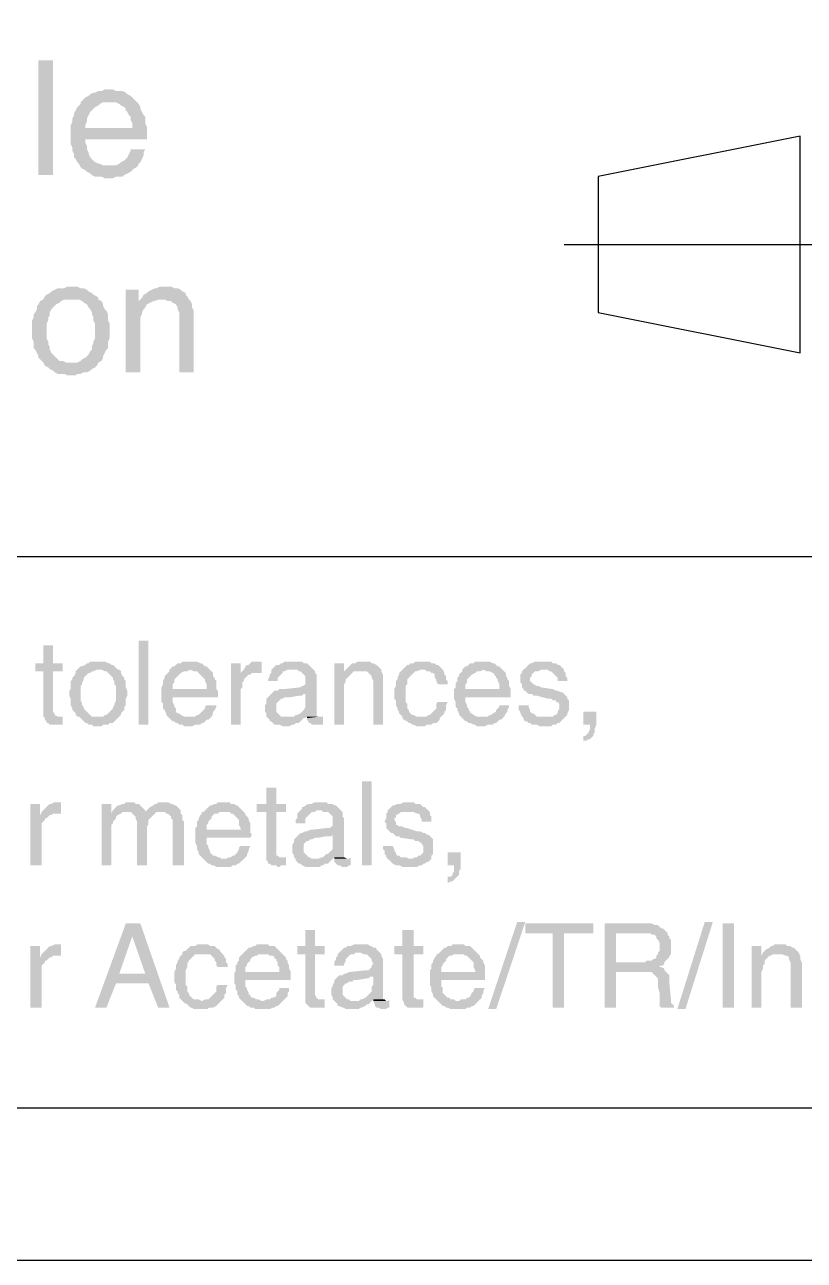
# Model space of a CAD drawing. Header units: millimetres. Extents: x 7018 to 13530, y 4187 to 5692.
# Drawn here: x 12033.83 to 12055.59, y 4951.87 to 4986.37 of the extents above; entities that cross this region are included whole.
import ezdxf

# ---------------------------------------------------------------- set-up
doc = ezdxf.new("R2010")
doc.units = ezdxf.units.MM

msp = doc.modelspace()

# ---------------------------------------------------------------- hatches: boundary and pattern name
at = {"transparency": 33554559}
for points in [[(12034.218, 4982.173), (12034.218, 4985.378), (12034.624, 4985.378), (12034.624, 4982.173)], [(12036.204, 4984.565), (12036.068, 4984.565), (12035.978, 4984.52), (12035.888, 4984.52), (12035.797, 4984.475), (12035.752, 4984.475), (12035.662, 4984.43), (12035.617, 4984.385), (12035.527, 4984.339), (12035.482, 4984.294), (12035.391, 4984.204), (12036.384, 4984.204), (12036.474, 4984.159), (12036.52, 4984.114), (12036.61, 4984.069), (12036.655, 4984.024), (12036.655, 4983.978), (12036.7, 4983.933), (12036.745, 4983.843), (12036.79, 4983.798), (12036.79, 4983.708), (12036.835, 4983.617), (12036.835, 4983.482), (12035.12, 4983.482), (12035.12, 4983.031), (12035.166, 4982.94), (12035.166, 4982.85), (12035.211, 4982.76), (12035.211, 4982.67), (12035.256, 4982.624), (12035.301, 4982.534), (12035.346, 4982.489), (12035.391, 4982.399), (12036.204, 4982.444), (12036.023, 4982.444), (12035.933, 4982.489), (12035.888, 4982.489), (12035.797, 4982.534), (12035.752, 4982.579), (12035.662, 4982.67), (12035.662, 4982.67), (12035.617, 4982.76), (12035.617, 4982.805), (12035.572, 4982.895), (12035.572, 4982.986), (12035.527, 4983.076), (12035.527, 4983.166), (12037.242, 4983.166), (12037.242, 4983.527), (12037.197, 4983.617), (12037.197, 4983.798), (12037.151, 4983.843), (12037.106, 4983.933), (12037.061, 4984.024), (12037.061, 4984.069), (12037.016, 4984.159), (12036.971, 4984.204), (12036.926, 4984.249), (12036.835, 4984.339), (12036.79, 4984.385), (12036.7, 4984.43), (12036.655, 4984.475), (12036.565, 4984.52), (12036.384, 4984.52), (12036.294, 4984.565)], [(12035.391, 4984.204), (12035.391, 4984.159), (12035.346, 4984.114), (12035.301, 4984.069), (12035.256, 4983.978), (12035.211, 4983.888), (12035.211, 4983.843), (12035.166, 4983.753), (12035.166, 4983.662), (12035.12, 4983.572), (12035.12, 4983.482), (12035.527, 4983.482), (12035.527, 4983.572), (12035.572, 4983.662), (12035.572, 4983.753), (12035.617, 4983.843), (12035.662, 4983.933), (12035.707, 4983.978), (12035.752, 4984.024), (12035.797, 4984.069), (12035.888, 4984.114), (12035.933, 4984.159), (12036.023, 4984.204), (12036.204, 4984.204)], [(12037.197, 4982.895), (12036.79, 4982.895), (12036.79, 4982.85), (12036.745, 4982.76), (12036.7, 4982.67), (12036.655, 4982.624), (12036.61, 4982.579), (12036.52, 4982.534), (12036.474, 4982.489), (12036.384, 4982.444), (12036.204, 4982.444), (12035.391, 4982.399), (12035.391, 4982.399), (12035.436, 4982.354), (12035.527, 4982.309), (12035.572, 4982.263), (12035.662, 4982.218), (12035.707, 4982.173), (12035.797, 4982.128), (12035.978, 4982.128), (12036.068, 4982.083), (12036.294, 4982.083), (12036.384, 4982.128), (12036.565, 4982.128), (12036.61, 4982.173), (12036.7, 4982.218), (12036.79, 4982.263), (12036.835, 4982.309), (12036.881, 4982.354), (12036.971, 4982.399), (12037.016, 4982.489), (12037.061, 4982.534), (12037.106, 4982.624), (12037.151, 4982.715), (12037.151, 4982.805)], [(12035.12, 4979.059), (12035.03, 4979.059), (12034.94, 4979.014), (12034.759, 4979.014), (12034.669, 4978.969), (12034.579, 4978.924), (12034.534, 4978.878), (12034.443, 4978.833), (12034.398, 4978.788), (12034.353, 4978.698), (12034.353, 4978.698), (12034.263, 4978.653), (12034.218, 4978.563), (12034.173, 4978.517), (12034.173, 4978.427), (12034.128, 4978.337), (12034.082, 4978.292), (12034.082, 4978.201), (12034.037, 4978.111), (12034.037, 4977.615), (12034.082, 4977.525), (12034.082, 4977.344), (12034.128, 4977.299), (12034.173, 4977.209), (12034.218, 4977.118), (12034.218, 4977.073), (12034.308, 4976.983), (12034.353, 4976.938), (12035.12, 4976.938), (12034.985, 4976.938), (12034.895, 4976.983), (12034.805, 4976.983), (12034.759, 4977.028), (12034.669, 4977.118), (12034.624, 4977.163), (12034.579, 4977.209), (12034.534, 4977.299), (12034.534, 4977.389), (12034.489, 4977.434), (12034.489, 4977.525), (12034.443, 4977.615), (12034.443, 4978.021), (12034.489, 4978.111), (12034.489, 4978.201), (12034.534, 4978.247), (12034.534, 4978.337), (12034.579, 4978.427), (12034.624, 4978.472), (12034.669, 4978.517), (12034.714, 4978.563), (12034.805, 4978.608), (12034.85, 4978.653), (12034.94, 4978.698), (12035.12, 4978.698), (12035.888, 4978.743), (12035.843, 4978.788), (12035.752, 4978.833), (12035.707, 4978.878), (12035.617, 4978.924), (12035.572, 4978.969), (12035.482, 4979.014), (12035.391, 4979.014), (12035.301, 4979.059), (12035.211, 4979.059)], [(12037.738, 4979.059), (12037.603, 4979.059), (12037.512, 4979.014), (12037.467, 4979.014), (12037.377, 4978.969), (12037.287, 4978.924), (12037.242, 4978.878), (12037.151, 4978.833), (12037.106, 4978.743), (12037.016, 4978.653), (12037.332, 4978.608), (12037.422, 4978.653), (12037.467, 4978.653), (12037.558, 4978.698), (12038.415, 4978.698), (12038.37, 4978.788), (12038.325, 4978.833), (12038.325, 4978.878), (12038.235, 4978.924), (12038.189, 4978.969), (12038.099, 4979.014), (12038.009, 4979.014), (12037.919, 4979.059), (12037.828, 4979.059)], [(12035.888, 4978.743), (12035.12, 4978.698), (12035.346, 4978.698), (12035.436, 4978.653), (12035.482, 4978.608), (12035.572, 4978.563), (12035.617, 4978.472), (12035.662, 4978.427), (12035.707, 4978.337), (12035.707, 4978.292), (12035.752, 4978.201), (12035.752, 4978.111), (12035.797, 4978.021), (12035.797, 4977.615), (12035.752, 4977.525), (12035.752, 4977.479), (12035.707, 4977.389), (12035.707, 4977.299), (12035.662, 4977.254), (12035.617, 4977.163), (12035.572, 4977.118), (12035.527, 4977.073), (12035.436, 4977.028), (12035.391, 4976.983), (12035.301, 4976.938), (12034.353, 4976.938), (12034.398, 4976.848), (12034.489, 4976.802), (12034.534, 4976.757), (12034.624, 4976.712), (12034.669, 4976.667), (12034.759, 4976.622), (12034.94, 4976.622), (12035.03, 4976.577), (12035.256, 4976.577), (12035.301, 4976.622), (12035.391, 4976.622), (12035.482, 4976.667), (12035.572, 4976.667), (12035.662, 4976.712), (12035.707, 4976.757), (12035.797, 4976.802), (12035.843, 4976.848), (12035.888, 4976.938), (12035.888, 4976.938), (12035.978, 4976.983), (12036.023, 4977.073), (12036.023, 4977.118), (12036.068, 4977.209), (12036.113, 4977.299), (12036.159, 4977.344), (12036.159, 4977.525), (12036.204, 4977.615), (12036.204, 4977.84), (12036.204, 4978.021), (12036.159, 4978.111), (12036.159, 4978.292), (12036.113, 4978.382), (12036.068, 4978.427), (12036.023, 4978.517), (12036.023, 4978.563), (12035.978, 4978.653), (12035.888, 4978.698)], [(12037.016, 4978.969), (12036.655, 4978.969), (12036.655, 4976.667), (12037.061, 4976.667), (12037.061, 4977.886), (12037.061, 4978.201), (12037.106, 4978.292), (12037.106, 4978.337), (12037.151, 4978.427), (12037.197, 4978.472), (12037.197, 4978.472), (12037.242, 4978.563), (12037.332, 4978.608), (12037.016, 4978.653)], [(12038.415, 4978.698), (12037.648, 4978.698), (12037.738, 4978.698), (12037.828, 4978.653), (12037.919, 4978.653), (12037.964, 4978.608), (12038.054, 4978.563), (12038.054, 4978.563), (12038.099, 4978.472), (12038.099, 4978.427), (12038.144, 4978.337), (12038.144, 4976.667), (12038.551, 4976.667), (12038.551, 4978.382), (12038.505, 4978.472), (12038.505, 4978.563), (12038.46, 4978.653)], [(12034.624, 4969.04), (12034.353, 4969.04), (12034.353, 4968.543), (12034.128, 4968.543), (12034.128, 4968.318), (12034.353, 4968.318), (12034.353, 4967.054), (12034.398, 4967.009), (12034.398, 4966.964), (12034.443, 4966.918), (12034.443, 4966.873), (12034.489, 4966.873), (12034.534, 4966.828), (12034.895, 4966.828), (12034.895, 4967.054), (12034.759, 4967.054), (12034.669, 4967.099), (12034.669, 4967.144), (12034.624, 4967.189), (12034.624, 4968.318), (12034.895, 4968.318), (12034.895, 4968.543), (12034.624, 4968.543)], [(12037.016, 4966.828), (12037.016, 4969.175), (12037.287, 4969.175), (12037.287, 4966.828)], [(12035.888, 4968.588), (12035.662, 4968.588), (12035.617, 4968.543), (12035.572, 4968.543), (12035.527, 4968.498), (12035.436, 4968.453), (12035.391, 4968.453), (12035.346, 4968.408), (12035.301, 4968.363), (12035.301, 4968.363), (12035.256, 4968.318), (12035.256, 4968.272), (12035.211, 4968.182), (12035.166, 4968.137), (12035.166, 4968.092), (12035.12, 4968.047), (12035.12, 4967.821), (12035.075, 4967.776), (12035.075, 4967.686), (12035.075, 4967.641), (12035.12, 4967.55), (12035.12, 4967.37), (12035.166, 4967.28), (12035.166, 4967.234), (12035.211, 4967.189), (12035.256, 4967.144), (12035.256, 4967.099), (12035.301, 4967.054), (12035.888, 4967.054), (12035.707, 4967.054), (12035.662, 4967.099), (12035.617, 4967.144), (12035.572, 4967.189), (12035.527, 4967.234), (12035.482, 4967.28), (12035.482, 4967.325), (12035.436, 4967.37), (12035.436, 4967.415), (12035.391, 4967.505), (12035.391, 4967.911), (12035.436, 4967.956), (12035.436, 4968.002), (12035.482, 4968.092), (12035.482, 4968.137), (12035.527, 4968.182), (12035.572, 4968.227), (12035.617, 4968.272), (12035.662, 4968.272), (12035.707, 4968.318), (12035.752, 4968.318), (12035.843, 4968.363), (12036.429, 4968.363), (12036.384, 4968.408), (12036.339, 4968.453), (12036.294, 4968.498), (12036.249, 4968.498), (12036.204, 4968.543), (12036.159, 4968.543), (12036.068, 4968.588), (12035.978, 4968.588)], [(12036.429, 4968.363), (12035.888, 4968.363), (12035.978, 4968.363), (12036.068, 4968.318), (12036.113, 4968.318), (12036.159, 4968.272), (12036.204, 4968.227), (12036.249, 4968.182), (12036.294, 4968.137), (12036.294, 4968.092), (12036.339, 4968.047), (12036.339, 4967.956), (12036.384, 4967.911), (12036.384, 4967.505), (12036.339, 4967.415), (12036.339, 4967.37), (12036.294, 4967.325), (12036.294, 4967.28), (12036.249, 4967.234), (12036.204, 4967.189), (12036.159, 4967.144), (12036.113, 4967.099), (12036.068, 4967.099), (12036.023, 4967.054), (12035.346, 4967.054), (12035.391, 4967.009), (12035.436, 4966.964), (12035.482, 4966.918), (12035.527, 4966.873), (12035.572, 4966.873), (12035.617, 4966.828), (12035.707, 4966.828), (12035.752, 4966.783), (12035.978, 4966.783), (12036.023, 4966.828), (12036.159, 4966.828), (12036.204, 4966.873), (12036.294, 4966.873), (12036.339, 4966.918), (12036.384, 4966.964), (12036.429, 4967.009), (12036.474, 4967.054), (12036.474, 4967.054), (12036.52, 4967.099), (12036.52, 4967.144), (12036.565, 4967.189), (12036.61, 4967.234), (12036.61, 4967.325), (12036.655, 4967.37), (12036.655, 4967.55), (12036.7, 4967.641), (12036.7, 4967.686), (12036.7, 4967.776), (12036.655, 4967.866), (12036.655, 4968.047), (12036.61, 4968.092), (12036.61, 4968.137), (12036.565, 4968.182), (12036.52, 4968.272), (12036.52, 4968.318), (12036.474, 4968.363)], [(12038.46, 4968.588), (12038.235, 4968.588), (12038.189, 4968.543), (12038.099, 4968.543), (12038.054, 4968.498), (12038.009, 4968.453), (12037.964, 4968.453), (12037.919, 4968.408), (12037.874, 4968.363), (12038.46, 4968.363), (12038.551, 4968.318), (12038.641, 4968.318), (12038.686, 4968.272), (12038.731, 4968.227), (12038.776, 4968.182), (12038.776, 4968.182), (12038.821, 4968.137), (12038.866, 4968.092), (12038.866, 4968.047), (12038.912, 4967.956), (12038.912, 4967.821), (12037.648, 4967.821), (12037.648, 4967.46), (12037.693, 4967.415), (12037.693, 4967.28), (12037.738, 4967.234), (12037.783, 4967.144), (12037.783, 4967.099), (12037.828, 4967.054), (12037.874, 4967.009), (12037.874, 4967.009), (12037.919, 4966.964), (12037.964, 4966.918), (12038.009, 4966.918), (12038.054, 4966.873), (12038.099, 4966.873), (12038.144, 4966.828), (12038.235, 4966.828), (12038.28, 4966.783), (12038.505, 4966.783), (12038.596, 4966.828), (12038.731, 4966.828), (12038.776, 4966.873), (12038.821, 4966.873), (12038.866, 4966.918), (12038.912, 4966.964), (12038.957, 4966.964), (12039.002, 4967.009), (12038.46, 4967.054), (12038.28, 4967.054), (12038.189, 4967.099), (12038.144, 4967.144), (12038.099, 4967.144), (12038.054, 4967.189), (12038.054, 4967.28), (12038.009, 4967.325), (12038.009, 4967.37), (12037.964, 4967.46), (12037.964, 4967.595), (12039.228, 4967.595), (12039.228, 4967.776), (12039.182, 4967.821), (12039.182, 4968.047), (12039.137, 4968.092), (12039.137, 4968.137), (12039.092, 4968.182), (12039.092, 4968.272), (12039.047, 4968.318), (12039.002, 4968.363), (12038.957, 4968.408), (12038.912, 4968.453), (12038.866, 4968.453), (12038.821, 4968.498), (12038.776, 4968.543), (12038.731, 4968.543), (12038.641, 4968.588), (12038.551, 4968.588)], [(12037.874, 4968.363), (12037.874, 4968.318), (12037.828, 4968.272), (12037.783, 4968.227), (12037.738, 4968.182), (12037.738, 4968.137), (12037.693, 4968.047), (12037.693, 4967.956), (12037.648, 4967.866), (12037.648, 4967.821), (12037.964, 4967.821), (12037.964, 4967.956), (12038.009, 4968.002), (12038.009, 4968.092), (12038.054, 4968.137), (12038.099, 4968.182), (12038.099, 4968.182), (12038.144, 4968.227), (12038.189, 4968.272), (12038.28, 4968.318), (12038.37, 4968.318), (12038.46, 4968.363)], [(12039.859, 4968.543), (12039.589, 4968.543), (12039.589, 4966.828), (12039.859, 4966.828), (12039.859, 4967.821), (12039.904, 4967.866), (12039.904, 4968.002), (12039.95, 4968.047), (12039.95, 4968.092), (12039.995, 4968.137), (12040.04, 4968.182), (12040.085, 4968.227), (12040.13, 4968.227), (12039.859, 4968.272)], [(12040.356, 4968.588), (12040.175, 4968.588), (12040.13, 4968.543), (12040.085, 4968.498), (12040.04, 4968.498), (12039.995, 4968.453), (12039.95, 4968.363), (12039.95, 4968.363), (12039.904, 4968.318), (12040.356, 4968.272), (12040.446, 4968.272), (12040.446, 4968.588), (12040.401, 4968.588)], [(12041.349, 4968.588), (12041.078, 4968.588), (12041.033, 4968.543), (12040.988, 4968.543), (12040.943, 4968.498), (12040.852, 4968.498), (12040.807, 4968.453), (12040.807, 4968.453), (12040.762, 4968.408), (12040.717, 4968.363), (12040.717, 4968.272), (12040.672, 4968.227), (12040.672, 4968.182), (12040.627, 4968.092), (12040.627, 4968.047), (12040.897, 4968.047), (12040.897, 4968.137), (12040.943, 4968.182), (12040.988, 4968.227), (12041.033, 4968.272), (12041.033, 4968.318), (12041.078, 4968.318), (12041.168, 4968.363), (12041.89, 4968.363), (12041.845, 4968.408), (12041.8, 4968.453), (12041.755, 4968.498), (12041.71, 4968.543), (12041.62, 4968.543), (12041.574, 4968.588), (12041.394, 4968.588)], [(12041.89, 4968.363), (12041.304, 4968.363), (12041.439, 4968.363), (12041.484, 4968.318), (12041.529, 4968.318), (12041.574, 4968.272), (12041.62, 4968.227), (12041.665, 4968.182), (12041.665, 4967.956), (12041.62, 4967.911), (12041.574, 4967.911), (12041.529, 4967.866), (12041.484, 4967.866), (12041.078, 4967.821), (12040.943, 4967.821), (12040.897, 4967.776), (12040.807, 4967.776), (12040.762, 4967.731), (12041.665, 4967.686), (12041.665, 4967.415), (12041.665, 4967.325), (12041.62, 4967.234), (12041.574, 4967.189), (12041.529, 4967.144), (12041.529, 4967.144), (12041.439, 4967.099), (12041.394, 4967.099), (12041.349, 4967.054), (12041.168, 4967.054), (12040.627, 4967.009), (12040.672, 4966.964), (12040.672, 4966.918), (12040.717, 4966.918), (12040.762, 4966.873), (12040.807, 4966.828), (12040.943, 4966.828), (12041.033, 4966.783), (12041.213, 4966.783), (12041.304, 4966.828), (12041.349, 4966.828), (12041.394, 4966.873), (12041.484, 4966.873), (12041.529, 4966.918), (12041.574, 4966.964), (12041.62, 4967.009), (12041.665, 4967.009), (12041.71, 4967.054), (12041.981, 4967.054), (12041.981, 4968.227), (12041.935, 4968.272), (12041.935, 4968.318)], [(12042.748, 4968.543), (12042.477, 4968.543), (12042.477, 4966.828), (12042.748, 4966.828), (12042.748, 4967.776), (12042.748, 4967.956), (12042.793, 4968.047), (12042.793, 4968.092), (12042.838, 4968.137), (12042.883, 4968.182), (12042.883, 4968.182), (12042.928, 4968.227), (12042.973, 4968.272), (12042.748, 4968.318)], [(12043.244, 4968.588), (12043.109, 4968.588), (12043.064, 4968.543), (12042.973, 4968.543), (12042.928, 4968.498), (12042.883, 4968.453), (12042.838, 4968.408), (12042.793, 4968.363), (12042.748, 4968.318), (12042.973, 4968.272), (12043.019, 4968.318), (12043.199, 4968.318), (12043.786, 4968.363), (12043.741, 4968.408), (12043.696, 4968.453), (12043.696, 4968.453), (12043.65, 4968.498), (12043.56, 4968.543), (12043.515, 4968.543), (12043.47, 4968.588), (12043.335, 4968.588)], [(12043.786, 4968.363), (12043.199, 4968.318), (12043.38, 4968.318), (12043.425, 4968.272), (12043.47, 4968.227), (12043.47, 4968.227), (12043.515, 4968.182), (12043.515, 4968.137), (12043.56, 4968.047), (12043.56, 4966.828), (12043.831, 4966.828), (12043.831, 4968.227), (12043.786, 4968.318)], [(12044.373, 4968.363), (12044.327, 4968.318), (12044.282, 4968.272), (12044.282, 4968.227), (12044.237, 4968.137), (12044.237, 4968.092), (12044.192, 4968.047), (12044.192, 4967.911), (12044.147, 4967.821), (12044.147, 4967.55), (12044.192, 4967.505), (12044.192, 4967.37), (12044.237, 4967.28), (12044.237, 4967.234), (12044.282, 4967.189), (12044.282, 4967.144), (12044.327, 4967.099), (12044.373, 4967.054), (12044.914, 4967.054), (12044.779, 4967.054), (12044.688, 4967.099), (12044.643, 4967.099), (12044.598, 4967.144), (12044.553, 4967.189), (12044.553, 4967.234), (12044.508, 4967.28), (12044.508, 4967.415), (12044.463, 4967.46), (12044.463, 4967.911), (12044.508, 4967.956), (12044.508, 4968.092), (12044.553, 4968.137), (12044.598, 4968.182), (12044.598, 4968.182), (12044.643, 4968.227), (12044.688, 4968.272), (12044.734, 4968.318), (12044.779, 4968.318), (12044.869, 4968.363), (12044.914, 4968.363)], [(12044.914, 4968.588), (12044.734, 4968.588), (12044.688, 4968.543), (12044.598, 4968.543), (12044.553, 4968.498), (12044.508, 4968.498), (12044.463, 4968.453), (12044.418, 4968.408), (12044.373, 4968.363), (12045.004, 4968.363), (12045.05, 4968.318), (12045.14, 4968.318), (12045.185, 4968.272), (12045.23, 4968.272), (12045.275, 4968.227), (12045.275, 4968.137), (12045.32, 4968.092), (12045.32, 4968.047), (12045.365, 4967.956), (12045.636, 4967.956), (12045.636, 4968.047), (12045.591, 4968.092), (12045.591, 4968.182), (12045.546, 4968.227), (12045.546, 4968.272), (12045.501, 4968.363), (12045.456, 4968.408), (12045.411, 4968.453), (12045.411, 4968.453), (12045.365, 4968.498), (12045.32, 4968.498), (12045.275, 4968.543), (12045.185, 4968.543), (12045.14, 4968.588), (12045.004, 4968.588)], [(12046.629, 4968.588), (12046.404, 4968.588), (12046.358, 4968.543), (12046.268, 4968.543), (12046.223, 4968.498), (12046.178, 4968.453), (12046.133, 4968.453), (12046.088, 4968.408), (12046.042, 4968.363), (12046.629, 4968.363), (12046.719, 4968.318), (12046.81, 4968.318), (12046.9, 4968.272), (12046.945, 4968.227), (12046.945, 4968.182), (12046.99, 4968.182), (12046.99, 4968.137), (12047.035, 4968.092), (12047.035, 4968.047), (12047.081, 4967.956), (12047.081, 4967.821), (12045.817, 4967.821), (12045.817, 4967.55), (12045.862, 4967.46), (12045.862, 4967.325), (12045.907, 4967.28), (12045.907, 4967.234), (12045.952, 4967.144), (12045.952, 4967.099), (12045.997, 4967.054), (12046.042, 4967.009), (12046.042, 4967.009), (12046.088, 4966.964), (12046.133, 4966.918), (12046.178, 4966.918), (12046.223, 4966.873), (12046.268, 4966.873), (12046.358, 4966.828), (12046.404, 4966.828), (12046.449, 4966.783), (12046.674, 4966.783), (12046.765, 4966.828), (12046.9, 4966.828), (12046.945, 4966.873), (12046.99, 4966.873), (12047.035, 4966.918), (12047.081, 4966.964), (12047.126, 4966.964), (12047.171, 4967.009), (12046.629, 4967.054), (12046.449, 4967.054), (12046.358, 4967.099), (12046.313, 4967.144), (12046.268, 4967.144), (12046.268, 4967.189), (12046.223, 4967.234), (12046.223, 4967.28), (12046.178, 4967.325), (12046.178, 4967.37), (12046.133, 4967.46), (12046.133, 4967.595), (12047.396, 4967.595), (12047.396, 4967.821), (12047.351, 4967.911), (12047.351, 4968.047), (12047.306, 4968.092), (12047.306, 4968.137), (12047.261, 4968.182), (12047.261, 4968.272), (12047.216, 4968.318), (12047.171, 4968.363), (12047.126, 4968.408), (12047.081, 4968.453), (12047.035, 4968.453), (12046.99, 4968.498), (12046.945, 4968.543), (12046.9, 4968.543), (12046.81, 4968.588), (12046.719, 4968.588)], [(12046.042, 4968.363), (12046.042, 4968.318), (12045.997, 4968.272), (12045.952, 4968.227), (12045.952, 4968.182), (12045.907, 4968.137), (12045.907, 4968.047), (12045.862, 4968.002), (12045.862, 4967.866), (12045.817, 4967.821), (12046.133, 4967.821), (12046.133, 4967.956), (12046.178, 4968.002), (12046.178, 4968.092), (12046.223, 4968.137), (12046.268, 4968.182), (12046.268, 4968.182), (12046.313, 4968.227), (12046.404, 4968.272), (12046.449, 4968.318), (12046.539, 4968.318), (12046.629, 4968.363)], [(12048.299, 4968.588), (12048.073, 4968.588), (12047.983, 4968.543), (12047.938, 4968.543), (12047.893, 4968.498), (12047.848, 4968.453), (12047.803, 4968.408), (12047.757, 4968.363), (12047.712, 4968.318), (12047.712, 4968.272), (12047.667, 4968.227), (12047.667, 4968.002), (12047.712, 4967.956), (12047.712, 4967.866), (12047.757, 4967.821), (12047.757, 4967.776), (12047.803, 4967.776), (12047.848, 4967.731), (12047.893, 4967.686), (12047.983, 4967.686), (12048.028, 4967.641), (12048.119, 4967.641), (12048.434, 4967.55), (12048.525, 4967.55), (12048.57, 4967.505), (12048.66, 4967.505), (12048.66, 4967.46), (12048.705, 4967.46), (12048.75, 4967.415), (12048.75, 4967.28), (12048.705, 4967.189), (12048.705, 4967.144), (12048.66, 4967.099), (12048.615, 4967.099), (12048.57, 4967.054), (12048.344, 4967.054), (12047.757, 4967.009), (12047.757, 4966.964), (12047.803, 4966.918), (12047.848, 4966.918), (12047.893, 4966.873), (12047.938, 4966.873), (12047.983, 4966.828), (12048.119, 4966.828), (12048.209, 4966.783), (12048.525, 4966.783), (12048.57, 4966.828), (12048.66, 4966.828), (12048.705, 4966.873), (12048.75, 4966.873), (12048.796, 4966.918), (12048.841, 4966.964), (12048.841, 4966.964), (12048.886, 4967.009), (12048.931, 4967.054), (12048.976, 4967.099), (12048.976, 4967.144), (12049.021, 4967.234), (12049.021, 4967.505), (12048.976, 4967.55), (12048.976, 4967.595), (12048.931, 4967.641), (12048.931, 4967.641), (12048.886, 4967.686), (12048.841, 4967.731), (12048.796, 4967.731), (12048.705, 4967.776), (12048.66, 4967.776), (12048.57, 4967.821), (12048.254, 4967.866), (12048.254, 4967.866), (12048.164, 4967.911), (12048.119, 4967.911), (12048.028, 4967.956), (12048.028, 4967.956), (12047.983, 4968.002), (12047.938, 4968.047), (12047.938, 4968.137), (12047.983, 4968.182), (12047.983, 4968.227), (12048.028, 4968.272), (12048.073, 4968.318), (12048.164, 4968.318), (12048.254, 4968.363), (12048.886, 4968.363), (12048.841, 4968.408), (12048.796, 4968.453), (12048.75, 4968.498), (12048.705, 4968.498), (12048.66, 4968.543), (12048.57, 4968.543), (12048.525, 4968.588), (12048.389, 4968.588)], [(12048.886, 4968.363), (12048.299, 4968.363), (12048.434, 4968.363), (12048.48, 4968.318), (12048.525, 4968.318), (12048.57, 4968.272), (12048.57, 4968.272), (12048.615, 4968.227), (12048.66, 4968.182), (12048.705, 4968.137), (12048.705, 4968.047), (12048.976, 4968.047), (12048.976, 4968.137), (12048.931, 4968.182), (12048.931, 4968.272), (12048.886, 4968.318)], [(12039.904, 4968.318), (12039.859, 4968.272), (12040.13, 4968.227), (12040.175, 4968.272), (12040.356, 4968.272)], [(12040.762, 4967.731), (12040.717, 4967.686), (12040.672, 4967.641), (12040.672, 4967.641), (12040.627, 4967.595), (12040.581, 4967.55), (12040.581, 4967.415), (12040.536, 4967.37), (12040.536, 4967.28), (12040.536, 4967.189), (12040.581, 4967.144), (12040.581, 4967.054), (12040.627, 4967.009), (12041.168, 4967.054), (12040.988, 4967.054), (12040.943, 4967.099), (12040.897, 4967.144), (12040.852, 4967.189), (12040.852, 4967.415), (12040.897, 4967.46), (12040.943, 4967.505), (12040.988, 4967.55), (12041.033, 4967.55), (12041.078, 4967.595), (12041.258, 4967.595), (12041.529, 4967.641), (12041.574, 4967.641), (12041.62, 4967.686), (12041.665, 4967.686)], [(12039.182, 4967.37), (12038.912, 4967.37), (12038.866, 4967.325), (12038.866, 4967.28), (12038.821, 4967.234), (12038.776, 4967.189), (12038.731, 4967.144), (12038.686, 4967.099), (12038.641, 4967.099), (12038.596, 4967.054), (12038.46, 4967.054), (12039.002, 4967.009), (12039.047, 4967.054), (12039.092, 4967.144), (12039.092, 4967.189), (12039.137, 4967.234), (12039.182, 4967.325)], [(12045.636, 4967.46), (12045.365, 4967.46), (12045.32, 4967.415), (12045.32, 4967.28), (12045.275, 4967.234), (12045.23, 4967.189), (12045.185, 4967.144), (12045.14, 4967.099), (12045.095, 4967.099), (12045.05, 4967.054), (12044.373, 4967.054), (12044.373, 4967.009), (12044.418, 4966.964), (12044.508, 4966.918), (12044.553, 4966.873), (12044.598, 4966.873), (12044.643, 4966.828), (12044.688, 4966.828), (12044.779, 4966.783), (12045.004, 4966.783), (12045.05, 4966.828), (12045.185, 4966.828), (12045.23, 4966.873), (12045.32, 4966.873), (12045.365, 4966.918), (12045.411, 4966.964), (12045.411, 4967.009), (12045.456, 4967.054), (12045.501, 4967.099), (12045.546, 4967.144), (12045.546, 4967.189), (12045.591, 4967.234), (12045.591, 4967.37)], [(12047.351, 4967.37), (12047.081, 4967.37), (12047.081, 4967.325), (12047.035, 4967.28), (12046.99, 4967.234), (12046.99, 4967.189), (12046.9, 4967.144), (12046.855, 4967.099), (12046.81, 4967.099), (12046.765, 4967.054), (12046.629, 4967.054), (12047.171, 4967.009), (12047.216, 4967.054), (12047.261, 4967.144), (12047.306, 4967.189), (12047.306, 4967.234), (12047.351, 4967.325)], [(12047.893, 4967.37), (12047.622, 4967.37), (12047.622, 4967.234), (12047.667, 4967.189), (12047.667, 4967.144), (12047.712, 4967.054), (12047.757, 4967.009), (12048.344, 4967.054), (12048.119, 4967.054), (12048.073, 4967.099), (12048.028, 4967.144), (12047.983, 4967.144), (12047.938, 4967.189), (12047.938, 4967.234), (12047.893, 4967.325)], [(12042.161, 4967.054), (12042.071, 4967.054), (12041.71, 4967.009), (12041.71, 4966.964), (12041.755, 4966.918), (12041.755, 4966.873), (12041.8, 4966.873), (12041.845, 4966.828), (12042.161, 4966.828)], [(12041.981, 4967.054), (12041.71, 4967.054), (12041.71, 4967.009), (12042.071, 4967.054), (12042.071, 4967.054)], [(12049.788, 4967.189), (12049.427, 4967.189), (12049.427, 4966.828), (12049.608, 4966.828), (12049.608, 4966.693), (12049.563, 4966.603), (12049.518, 4966.557), (12049.473, 4966.512), (12049.427, 4966.512), (12049.427, 4966.377), (12049.518, 4966.377), (12049.563, 4966.422), (12049.608, 4966.422), (12049.653, 4966.467), (12049.698, 4966.512), (12049.698, 4966.557), (12049.743, 4966.603), (12049.743, 4966.738), (12049.788, 4966.828), (12049.788, 4966.918)], [(12043.244, 4962.902), (12043.244, 4965.249), (12043.515, 4965.249), (12043.515, 4962.902)], [(12040.852, 4965.068), (12040.581, 4965.068), (12040.581, 4964.617), (12040.311, 4964.617), (12040.311, 4964.391), (12040.581, 4964.391), (12040.581, 4963.037), (12040.627, 4962.992), (12040.627, 4962.947), (12040.672, 4962.947), (12040.717, 4962.902), (12040.852, 4962.902), (12040.897, 4962.857), (12040.943, 4962.857), (12040.988, 4962.902), (12041.123, 4962.902), (12041.123, 4963.127), (12040.943, 4963.127), (12040.897, 4963.172), (12040.852, 4963.172), (12040.852, 4964.391), (12041.123, 4964.391), (12041.123, 4964.617), (12040.852, 4964.617)], [(12034.263, 4964.617), (12033.992, 4964.617), (12033.992, 4962.902), (12034.308, 4962.902), (12034.308, 4964.075), (12034.353, 4964.12), (12034.398, 4964.165), (12034.398, 4964.211), (12034.443, 4964.211), (12034.489, 4964.256), (12034.534, 4964.301), (12034.263, 4964.301)], [(12034.759, 4964.662), (12034.669, 4964.662), (12034.579, 4964.617), (12034.534, 4964.617), (12034.489, 4964.572), (12034.443, 4964.526), (12034.398, 4964.481), (12034.353, 4964.436), (12034.353, 4964.436), (12034.308, 4964.391), (12034.759, 4964.346), (12034.85, 4964.346), (12034.85, 4964.662), (12034.805, 4964.662)], [(12036.249, 4964.617), (12035.978, 4964.617), (12035.978, 4962.902), (12036.249, 4962.902), (12036.249, 4964.03), (12036.294, 4964.075), (12036.294, 4964.12), (12036.339, 4964.165), (12036.384, 4964.211), (12036.384, 4964.256), (12036.429, 4964.301), (12036.52, 4964.346), (12036.249, 4964.346)], [(12036.745, 4964.662), (12036.655, 4964.662), (12036.61, 4964.617), (12036.565, 4964.617), (12036.474, 4964.572), (12036.429, 4964.572), (12036.384, 4964.526), (12036.339, 4964.481), (12036.294, 4964.436), (12036.249, 4964.346), (12036.52, 4964.346), (12036.565, 4964.391), (12036.7, 4964.391), (12037.197, 4964.436), (12037.151, 4964.481), (12037.106, 4964.526), (12037.106, 4964.526), (12037.061, 4964.572), (12037.016, 4964.617), (12036.926, 4964.617), (12036.881, 4964.662), (12036.835, 4964.662)], [(12037.693, 4964.662), (12037.558, 4964.662), (12037.512, 4964.617), (12037.467, 4964.617), (12037.422, 4964.572), (12037.332, 4964.526), (12037.287, 4964.481), (12037.242, 4964.436), (12037.197, 4964.391), (12036.79, 4964.391), (12036.835, 4964.346), (12036.881, 4964.301), (12036.881, 4964.301), (12036.926, 4964.256), (12036.926, 4964.211), (12036.971, 4964.12), (12036.971, 4962.902), (12037.242, 4962.902), (12037.242, 4963.985), (12037.287, 4964.03), (12037.287, 4964.165), (12037.332, 4964.211), (12037.377, 4964.256), (12037.377, 4964.256), (12037.422, 4964.301), (12037.467, 4964.346), (12037.512, 4964.391), (12037.648, 4964.391), (12038.189, 4964.436), (12038.144, 4964.481), (12038.099, 4964.526), (12038.099, 4964.526), (12038.054, 4964.572), (12038.009, 4964.572), (12037.964, 4964.617), (12037.919, 4964.617), (12037.828, 4964.662), (12037.783, 4964.662)], [(12039.408, 4964.662), (12039.228, 4964.662), (12039.182, 4964.617), (12039.137, 4964.617), (12039.047, 4964.572), (12039.002, 4964.572), (12038.957, 4964.526), (12038.912, 4964.481), (12038.866, 4964.436), (12038.821, 4964.391), (12039.543, 4964.391), (12039.589, 4964.346), (12039.634, 4964.346), (12039.679, 4964.301), (12039.724, 4964.256), (12039.724, 4964.256), (12039.769, 4964.211), (12039.814, 4964.165), (12039.814, 4964.03), (12039.859, 4963.94), (12039.859, 4963.895), (12038.912, 4963.895), (12038.596, 4963.849), (12038.596, 4963.534), (12038.641, 4963.443), (12038.641, 4963.353), (12038.686, 4963.263), (12038.686, 4963.218), (12038.731, 4963.172), (12038.776, 4963.127), (12038.821, 4963.082), (12038.821, 4963.082), (12038.866, 4963.037), (12038.912, 4962.992), (12038.957, 4962.947), (12039.002, 4962.947), (12039.047, 4962.902), (12039.092, 4962.902), (12039.182, 4962.857), (12039.589, 4962.857), (12039.634, 4962.902), (12039.724, 4962.902), (12039.769, 4962.947), (12039.814, 4962.947), (12039.859, 4962.992), (12039.904, 4963.037), (12039.95, 4963.082), (12039.318, 4963.082), (12039.273, 4963.127), (12039.228, 4963.127), (12039.137, 4963.172), (12039.092, 4963.172), (12039.047, 4963.218), (12039.002, 4963.263), (12039.002, 4963.308), (12038.957, 4963.398), (12038.957, 4963.443), (12038.912, 4963.488), (12038.912, 4963.669), (12040.13, 4963.669), (12040.175, 4963.759), (12040.13, 4963.804), (12040.13, 4964.075), (12040.085, 4964.165), (12040.085, 4964.211), (12040.04, 4964.256), (12039.995, 4964.301), (12039.995, 4964.346), (12039.95, 4964.391), (12039.904, 4964.436), (12039.859, 4964.481), (12039.814, 4964.526), (12039.769, 4964.572), (12039.724, 4964.572), (12039.679, 4964.617), (12039.589, 4964.617), (12039.543, 4964.662), (12039.453, 4964.662)], [(12042.116, 4964.662), (12041.935, 4964.662), (12041.845, 4964.617), (12041.755, 4964.617), (12041.665, 4964.572), (12041.62, 4964.526), (12041.574, 4964.526), (12041.574, 4964.481), (12041.529, 4964.436), (12041.484, 4964.391), (12041.439, 4964.346), (12041.439, 4964.211), (12041.394, 4964.165), (12041.394, 4964.075), (12041.665, 4964.075), (12041.665, 4964.211), (12041.71, 4964.256), (12041.755, 4964.301), (12041.8, 4964.346), (12041.8, 4964.346), (12041.845, 4964.391), (12041.935, 4964.391), (12041.981, 4964.436), (12042.658, 4964.436), (12042.612, 4964.481), (12042.567, 4964.526), (12042.522, 4964.572), (12042.477, 4964.572), (12042.432, 4964.617), (12042.296, 4964.617), (12042.251, 4964.662), (12042.161, 4964.662)], [(12044.553, 4964.662), (12044.418, 4964.662), (12044.327, 4964.617), (12044.237, 4964.617), (12044.147, 4964.572), (12044.102, 4964.572), (12044.057, 4964.526), (12044.012, 4964.481), (12043.966, 4964.436), (12043.966, 4964.391), (12043.921, 4964.346), (12043.921, 4964.211), (12043.876, 4964.12), (12043.921, 4964.075), (12043.921, 4963.94), (12043.966, 4963.895), (12044.012, 4963.849), (12044.057, 4963.804), (12044.102, 4963.804), (12044.147, 4963.759), (12044.192, 4963.714), (12044.282, 4963.714), (12044.327, 4963.669), (12044.643, 4963.624), (12044.688, 4963.624), (12044.734, 4963.579), (12044.824, 4963.579), (12044.869, 4963.534), (12044.914, 4963.534), (12044.914, 4963.488), (12044.959, 4963.443), (12044.959, 4963.263), (12044.914, 4963.218), (12044.869, 4963.172), (12044.824, 4963.172), (12044.779, 4963.127), (12044.734, 4963.127), (12044.643, 4963.082), (12043.966, 4963.082), (12044.012, 4963.037), (12044.057, 4962.992), (12044.057, 4962.992), (12044.102, 4962.947), (12044.192, 4962.902), (12044.282, 4962.902), (12044.373, 4962.857), (12044.779, 4962.857), (12044.869, 4962.902), (12044.914, 4962.902), (12044.959, 4962.947), (12045.004, 4962.947), (12045.05, 4962.992), (12045.095, 4962.992), (12045.14, 4963.037), (12045.185, 4963.082), (12045.185, 4963.172), (12045.23, 4963.218), (12045.23, 4963.398), (12045.23, 4963.624), (12045.185, 4963.669), (12045.14, 4963.714), (12045.14, 4963.714), (12045.095, 4963.759), (12045.05, 4963.759), (12045.004, 4963.804), (12044.959, 4963.804), (12044.869, 4963.849), (12044.779, 4963.849), (12044.508, 4963.94), (12044.463, 4963.94), (12044.373, 4963.985), (12044.282, 4963.985), (12044.237, 4964.03), (12044.192, 4964.03), (12044.192, 4964.12), (12044.147, 4964.165), (12044.147, 4964.211), (12044.192, 4964.256), (12044.192, 4964.301), (12044.282, 4964.346), (12044.282, 4964.346), (12044.327, 4964.391), (12044.553, 4964.391), (12045.095, 4964.436), (12045.05, 4964.481), (12045.004, 4964.526), (12044.959, 4964.526), (12044.914, 4964.572), (12044.869, 4964.617), (12044.734, 4964.617), (12044.688, 4964.662), (12044.598, 4964.662)], [(12034.308, 4964.391), (12034.263, 4964.301), (12034.579, 4964.301), (12034.624, 4964.346), (12034.759, 4964.346)], [(12038.189, 4964.436), (12037.648, 4964.391), (12037.738, 4964.391), (12037.783, 4964.346), (12037.828, 4964.346), (12037.874, 4964.301), (12037.919, 4964.256), (12037.919, 4964.211), (12037.964, 4964.165), (12037.964, 4962.902), (12038.28, 4962.902), (12038.28, 4964.12), (12038.235, 4964.165), (12038.235, 4964.301), (12038.189, 4964.346)], [(12038.821, 4964.391), (12038.776, 4964.391), (12038.776, 4964.346), (12038.731, 4964.301), (12038.686, 4964.211), (12038.686, 4964.165), (12038.641, 4964.12), (12038.641, 4963.985), (12038.596, 4963.94), (12038.596, 4963.849), (12038.912, 4963.895), (12038.912, 4964.03), (12038.957, 4964.075), (12038.957, 4964.12), (12039.002, 4964.165), (12039.047, 4964.211), (12039.047, 4964.256), (12039.092, 4964.301), (12039.137, 4964.346), (12039.228, 4964.346), (12039.273, 4964.391), (12039.408, 4964.391)], [(12042.658, 4964.436), (12042.071, 4964.436), (12042.116, 4964.436), (12042.161, 4964.391), (12042.296, 4964.391), (12042.342, 4964.346), (12042.387, 4964.301), (12042.432, 4964.256), (12042.432, 4964.12), (12042.432, 4963.985), (12042.387, 4963.985), (12042.342, 4963.94), (12042.251, 4963.94), (12041.845, 4963.895), (12041.8, 4963.895), (12041.71, 4963.849), (12041.665, 4963.849), (12041.574, 4963.804), (12041.529, 4963.804), (12042.432, 4963.759), (12042.432, 4963.488), (12042.432, 4963.353), (12042.387, 4963.308), (12042.342, 4963.263), (12042.296, 4963.218), (12042.251, 4963.218), (12042.206, 4963.172), (12042.161, 4963.127), (12042.116, 4963.127), (12042.026, 4963.082), (12041.394, 4963.082), (12041.394, 4963.037), (12041.439, 4962.992), (12041.484, 4962.947), (12041.529, 4962.947), (12041.574, 4962.902), (12041.665, 4962.857), (12042.071, 4962.857), (12042.116, 4962.902), (12042.161, 4962.902), (12042.206, 4962.947), (12042.296, 4962.947), (12042.342, 4962.992), (12042.387, 4963.037), (12042.432, 4963.082), (12042.477, 4963.127), (12042.748, 4963.127), (12042.748, 4964.211), (12042.703, 4964.256), (12042.703, 4964.391)], [(12045.095, 4964.436), (12044.553, 4964.391), (12044.688, 4964.391), (12044.779, 4964.346), (12044.824, 4964.346), (12044.869, 4964.301), (12044.869, 4964.256), (12044.914, 4964.165), (12044.914, 4964.12), (12045.185, 4964.12), (12045.185, 4964.256), (12045.14, 4964.301), (12045.14, 4964.391)], [(12041.529, 4963.804), (12041.484, 4963.759), (12041.439, 4963.714), (12041.439, 4963.714), (12041.394, 4963.669), (12041.349, 4963.624), (12041.349, 4963.534), (12041.304, 4963.488), (12041.304, 4963.263), (12041.349, 4963.172), (12041.349, 4963.127), (12041.394, 4963.082), (12041.89, 4963.082), (12041.845, 4963.082), (12041.8, 4963.127), (12041.755, 4963.127), (12041.71, 4963.172), (12041.665, 4963.218), (12041.62, 4963.263), (12041.62, 4963.398), (12041.62, 4963.488), (12041.665, 4963.534), (12041.71, 4963.579), (12041.755, 4963.579), (12041.8, 4963.624), (12041.845, 4963.624), (12041.935, 4963.669), (12042.026, 4963.669), (12042.251, 4963.714), (12042.387, 4963.714), (12042.432, 4963.759)], [(12040.13, 4963.443), (12039.859, 4963.443), (12039.814, 4963.398), (12039.814, 4963.353), (12039.769, 4963.263), (12039.724, 4963.218), (12039.679, 4963.172), (12039.634, 4963.172), (12039.589, 4963.127), (12039.543, 4963.127), (12039.453, 4963.082), (12039.408, 4963.082), (12039.95, 4963.082), (12039.995, 4963.127), (12040.04, 4963.172), (12040.04, 4963.218), (12040.085, 4963.308), (12040.085, 4963.353)], [(12044.102, 4963.443), (12043.831, 4963.443), (12043.831, 4963.353), (12043.876, 4963.308), (12043.876, 4963.218), (12043.921, 4963.172), (12043.921, 4963.127), (12043.966, 4963.082), (12044.553, 4963.082), (12044.463, 4963.127), (12044.327, 4963.127), (12044.282, 4963.172), (12044.237, 4963.172), (12044.192, 4963.218), (12044.192, 4963.263), (12044.147, 4963.308), (12044.147, 4963.353)], [(12045.997, 4963.263), (12045.636, 4963.263), (12045.636, 4962.902), (12045.817, 4962.902), (12045.817, 4962.721), (12045.772, 4962.676), (12045.772, 4962.631), (12045.727, 4962.586), (12045.636, 4962.586), (12045.636, 4962.405), (12045.636, 4962.405), (12045.727, 4962.45), (12045.772, 4962.45), (12045.817, 4962.495), (12045.862, 4962.541), (12045.907, 4962.586), (12045.952, 4962.631), (12045.952, 4962.721), (12045.997, 4962.811), (12045.997, 4962.947)], [(12042.928, 4963.127), (12042.883, 4963.082), (12042.477, 4963.082), (12042.477, 4962.992), (12042.522, 4962.947), (12042.522, 4962.947), (12042.567, 4962.902), (12042.612, 4962.902), (12042.703, 4962.857), (12042.838, 4962.857), (12042.883, 4962.902), (12042.928, 4962.902)], [(12042.748, 4963.127), (12042.477, 4963.127), (12042.477, 4963.082), (12042.838, 4963.082)], [(12037.061, 4961.277), (12036.655, 4961.277), (12035.797, 4958.93), (12036.113, 4958.93), (12036.384, 4959.607), (12037.287, 4959.607), (12036.474, 4959.878), (12036.835, 4960.916)], [(12037.061, 4961.277), (12036.835, 4960.916), (12037.197, 4959.878), (12036.474, 4959.878), (12037.287, 4959.607), (12037.558, 4958.93), (12037.874, 4958.93)], [(12047.803, 4961.322), (12046.99, 4958.885), (12046.765, 4958.885), (12047.577, 4961.322)], [(12049.698, 4961.277), (12047.803, 4961.277), (12047.803, 4961.006), (12048.57, 4961.006), (12048.57, 4958.93), (12048.886, 4958.93), (12048.886, 4961.006), (12049.698, 4961.006), (12049.698, 4961.142)], [(12051.097, 4961.277), (12050.014, 4961.277), (12050.014, 4958.93), (12050.33, 4958.93), (12050.33, 4959.923), (12051.097, 4959.923), (12051.684, 4959.968), (12051.684, 4960.013), (12051.594, 4960.058), (12051.549, 4960.058), (12051.549, 4960.103), (12051.639, 4960.103), (12051.684, 4960.149), (12051.684, 4960.194), (12050.33, 4960.194), (12050.33, 4961.006), (12051.774, 4961.006), (12051.729, 4961.051), (12051.684, 4961.096), (12051.639, 4961.142), (12051.594, 4961.142), (12051.549, 4961.187), (12051.503, 4961.232), (12051.413, 4961.232), (12051.323, 4961.277), (12051.188, 4961.277)], [(12053.038, 4961.322), (12052.271, 4958.885), (12052.045, 4958.885), (12052.812, 4961.322)], [(12053.309, 4958.93), (12053.309, 4961.277), (12053.625, 4961.277), (12053.625, 4958.93)], [(12041.935, 4961.096), (12041.665, 4961.096), (12041.665, 4960.645), (12041.439, 4960.645), (12041.439, 4960.419), (12041.665, 4960.419), (12041.665, 4959.065), (12041.71, 4959.02), (12041.755, 4958.975), (12041.755, 4958.975), (12041.8, 4958.93), (12042.206, 4958.93), (12042.206, 4959.156), (12042.026, 4959.156), (12041.981, 4959.201), (12041.981, 4959.201), (12041.935, 4959.291), (12041.935, 4960.419), (12042.206, 4960.419), (12042.206, 4960.645), (12041.935, 4960.645)], [(12044.688, 4961.096), (12044.373, 4961.096), (12044.373, 4960.645), (12044.147, 4960.645), (12044.147, 4960.419), (12044.373, 4960.419), (12044.373, 4959.156), (12044.418, 4959.065), (12044.418, 4959.02), (12044.463, 4958.975), (12044.463, 4958.975), (12044.508, 4958.93), (12044.959, 4958.93), (12044.959, 4959.156), (12044.779, 4959.156), (12044.734, 4959.201), (12044.688, 4959.201), (12044.688, 4960.419), (12044.959, 4960.419), (12044.959, 4960.645), (12044.688, 4960.645)], [(12051.774, 4961.006), (12051.097, 4961.006), (12051.278, 4961.006), (12051.368, 4960.961), (12051.413, 4960.961), (12051.458, 4960.916), (12051.458, 4960.871), (12051.503, 4960.826), (12051.549, 4960.735), (12051.549, 4960.6), (12051.549, 4960.51), (12051.503, 4960.465), (12051.503, 4960.419), (12051.458, 4960.374), (12051.458, 4960.329), (12051.413, 4960.284), (12051.368, 4960.284), (12051.323, 4960.239), (12051.188, 4960.239), (12051.142, 4960.194), (12050.33, 4960.194), (12051.684, 4960.194), (12051.729, 4960.239), (12051.774, 4960.284), (12051.819, 4960.329), (12051.819, 4960.374), (12051.865, 4960.419), (12051.865, 4960.826), (12051.819, 4960.871), (12051.819, 4960.916), (12051.774, 4960.961)], [(12034.263, 4960.645), (12033.992, 4960.645), (12033.992, 4958.93), (12034.308, 4958.93), (12034.308, 4960.103), (12034.353, 4960.149), (12034.398, 4960.194), (12034.398, 4960.239), (12034.443, 4960.239), (12034.489, 4960.284), (12034.534, 4960.329), (12034.263, 4960.329)], [(12034.308, 4960.419), (12034.263, 4960.329), (12034.579, 4960.329), (12034.624, 4960.374), (12034.759, 4960.374)], [(12034.759, 4960.69), (12034.669, 4960.69), (12034.579, 4960.645), (12034.534, 4960.645), (12034.489, 4960.6), (12034.443, 4960.555), (12034.398, 4960.51), (12034.353, 4960.465), (12034.353, 4960.465), (12034.308, 4960.419), (12034.759, 4960.374), (12034.85, 4960.374), (12034.85, 4960.69), (12034.805, 4960.69)], [(12038.235, 4960.419), (12038.189, 4960.374), (12038.144, 4960.329), (12038.144, 4960.284), (12038.099, 4960.239), (12038.099, 4960.194), (12038.054, 4960.103), (12038.054, 4960.013), (12038.009, 4959.923), (12038.009, 4959.652), (12038.054, 4959.562), (12038.054, 4959.427), (12038.099, 4959.381), (12038.099, 4959.336), (12038.144, 4959.291), (12038.144, 4959.201), (12038.189, 4959.156), (12038.235, 4959.111), (12038.776, 4959.111), (12038.686, 4959.156), (12038.551, 4959.156), (12038.505, 4959.201), (12038.46, 4959.246), (12038.415, 4959.291), (12038.415, 4959.336), (12038.37, 4959.381), (12038.37, 4959.517), (12038.325, 4959.562), (12038.325, 4959.968), (12038.37, 4960.058), (12038.37, 4960.149), (12038.415, 4960.239), (12038.46, 4960.284), (12038.46, 4960.284), (12038.505, 4960.329), (12038.551, 4960.374), (12038.596, 4960.419), (12038.776, 4960.419)], [(12038.776, 4960.69), (12038.641, 4960.69), (12038.596, 4960.645), (12038.46, 4960.645), (12038.415, 4960.6), (12038.37, 4960.555), (12038.325, 4960.51), (12038.28, 4960.51), (12038.235, 4960.465), (12038.235, 4960.419), (12039.002, 4960.419), (12039.047, 4960.374), (12039.092, 4960.329), (12039.137, 4960.284), (12039.137, 4960.239), (12039.182, 4960.194), (12039.182, 4960.103), (12039.228, 4960.058), (12039.498, 4960.058), (12039.498, 4960.149), (12039.453, 4960.194), (12039.453, 4960.284), (12039.408, 4960.329), (12039.408, 4960.374), (12039.363, 4960.419), (12039.318, 4960.465), (12039.273, 4960.51), (12039.273, 4960.555), (12039.228, 4960.555), (12039.182, 4960.6), (12039.137, 4960.645), (12039.002, 4960.645), (12038.957, 4960.69), (12038.866, 4960.69)], [(12040.491, 4960.69), (12040.311, 4960.69), (12040.266, 4960.645), (12040.22, 4960.645), (12040.13, 4960.6), (12040.085, 4960.6), (12040.04, 4960.555), (12039.995, 4960.51), (12039.95, 4960.465), (12039.904, 4960.419), (12040.627, 4960.419), (12040.672, 4960.374), (12040.762, 4960.374), (12040.807, 4960.329), (12040.807, 4960.284), (12040.852, 4960.284), (12040.852, 4960.239), (12040.897, 4960.194), (12040.897, 4960.103), (12040.943, 4960.058), (12040.943, 4959.923), (12039.995, 4959.923), (12039.679, 4959.878), (12039.679, 4959.607), (12039.724, 4959.562), (12039.724, 4959.427), (12039.769, 4959.381), (12039.769, 4959.291), (12039.814, 4959.246), (12039.814, 4959.201), (12039.859, 4959.156), (12039.904, 4959.111), (12039.904, 4959.111), (12039.95, 4959.065), (12039.995, 4959.02), (12040.04, 4958.975), (12040.085, 4958.975), (12040.13, 4958.93), (12040.22, 4958.93), (12040.266, 4958.885), (12040.672, 4958.885), (12040.762, 4958.93), (12040.807, 4958.93), (12040.852, 4958.975), (12040.897, 4958.975), (12040.943, 4959.02), (12040.988, 4959.065), (12041.033, 4959.111), (12040.446, 4959.111), (12040.356, 4959.156), (12040.311, 4959.156), (12040.22, 4959.201), (12040.175, 4959.201), (12040.13, 4959.246), (12040.13, 4959.291), (12040.085, 4959.291), (12040.085, 4959.336), (12040.04, 4959.427), (12040.04, 4959.472), (12039.995, 4959.517), (12039.995, 4959.697), (12041.258, 4959.697), (12041.258, 4959.923), (12041.213, 4960.013), (12041.213, 4960.103), (12041.168, 4960.194), (12041.168, 4960.239), (12041.123, 4960.284), (12041.123, 4960.329), (12041.078, 4960.374), (12041.033, 4960.419), (12040.988, 4960.465), (12040.943, 4960.51), (12040.897, 4960.555), (12040.852, 4960.6), (12040.807, 4960.645), (12040.672, 4960.645), (12040.627, 4960.69), (12040.581, 4960.69)], [(12039.904, 4960.419), (12039.904, 4960.419), (12039.859, 4960.374), (12039.814, 4960.329), (12039.814, 4960.239), (12039.769, 4960.194), (12039.769, 4960.149), (12039.724, 4960.103), (12039.724, 4959.968), (12039.679, 4959.878), (12039.995, 4959.923), (12039.995, 4960.058), (12040.04, 4960.103), (12040.04, 4960.149), (12040.085, 4960.194), (12040.13, 4960.239), (12040.13, 4960.284), (12040.175, 4960.329), (12040.266, 4960.374), (12040.311, 4960.374), (12040.356, 4960.419), (12040.491, 4960.419)], [(12043.199, 4960.69), (12043.019, 4960.69), (12042.928, 4960.645), (12042.838, 4960.645), (12042.793, 4960.6), (12042.748, 4960.6), (12042.703, 4960.555), (12042.658, 4960.51), (12042.612, 4960.465), (12042.567, 4960.419), (12042.567, 4960.374), (12042.522, 4960.329), (12042.522, 4960.284), (12042.477, 4960.194), (12042.477, 4960.103), (12042.748, 4960.103), (12042.748, 4960.149), (12042.793, 4960.239), (12042.793, 4960.284), (12042.838, 4960.329), (12042.883, 4960.374), (12042.883, 4960.374), (12042.928, 4960.419), (12043.019, 4960.419), (12043.064, 4960.465), (12043.741, 4960.465), (12043.696, 4960.51), (12043.65, 4960.555), (12043.65, 4960.6), (12043.56, 4960.6), (12043.515, 4960.645), (12043.47, 4960.645), (12043.425, 4960.69), (12043.289, 4960.69)], [(12043.741, 4960.465), (12043.154, 4960.465), (12043.199, 4960.465), (12043.289, 4960.419), (12043.38, 4960.419), (12043.425, 4960.374), (12043.47, 4960.329), (12043.515, 4960.284), (12043.515, 4960.239), (12043.56, 4960.149), (12043.56, 4960.149), (12043.515, 4960.103), (12043.515, 4960.058), (12043.47, 4960.013), (12043.425, 4959.968), (12043.335, 4959.968), (12042.928, 4959.923), (12042.883, 4959.923), (12042.793, 4959.878), (12042.748, 4959.878), (12042.703, 4959.833), (12042.612, 4959.833), (12043.56, 4959.788), (12043.56, 4959.562), (12043.515, 4959.517), (12043.515, 4959.381), (12043.47, 4959.336), (12043.425, 4959.291), (12043.38, 4959.246), (12043.38, 4959.246), (12043.335, 4959.201), (12043.244, 4959.156), (12043.199, 4959.156), (12043.154, 4959.111), (12042.477, 4959.111), (12042.522, 4959.065), (12042.567, 4959.02), (12042.567, 4958.975), (12042.612, 4958.975), (12042.703, 4958.93), (12042.748, 4958.93), (12042.793, 4958.885), (12043.154, 4958.885), (12043.199, 4958.93), (12043.244, 4958.93), (12043.335, 4958.975), (12043.38, 4959.02), (12043.425, 4959.02), (12043.47, 4959.065), (12043.515, 4959.111), (12043.56, 4959.156), (12043.876, 4959.156), (12043.831, 4959.156), (12043.831, 4960.284), (12043.786, 4960.374), (12043.786, 4960.419)], [(12045.952, 4960.69), (12045.772, 4960.69), (12045.727, 4960.645), (12045.636, 4960.645), (12045.591, 4960.6), (12045.546, 4960.6), (12045.501, 4960.555), (12045.456, 4960.51), (12045.411, 4960.465), (12045.365, 4960.419), (12046.088, 4960.419), (12046.133, 4960.374), (12046.178, 4960.374), (12046.223, 4960.329), (12046.268, 4960.284), (12046.268, 4960.284), (12046.313, 4960.239), (12046.358, 4960.194), (12046.358, 4960.058), (12046.404, 4959.968), (12046.404, 4959.923), (12045.456, 4959.923), (12045.14, 4959.878), (12045.14, 4959.562), (12045.185, 4959.472), (12045.185, 4959.381), (12045.23, 4959.291), (12045.23, 4959.246), (12045.275, 4959.201), (12045.32, 4959.156), (12045.365, 4959.111), (12045.365, 4959.111), (12045.411, 4959.065), (12045.456, 4959.02), (12045.501, 4958.975), (12045.546, 4958.975), (12045.591, 4958.93), (12045.636, 4958.93), (12045.727, 4958.885), (12046.133, 4958.885), (12046.178, 4958.93), (12046.268, 4958.93), (12046.313, 4958.975), (12046.358, 4958.975), (12046.404, 4959.02), (12046.449, 4959.065), (12046.494, 4959.111), (12045.862, 4959.111), (12045.817, 4959.156), (12045.727, 4959.156), (12045.681, 4959.201), (12045.636, 4959.201), (12045.591, 4959.246), (12045.546, 4959.291), (12045.546, 4959.291), (12045.501, 4959.336), (12045.501, 4959.472), (12045.456, 4959.517), (12045.456, 4959.697), (12046.674, 4959.697), (12046.674, 4960.103), (12046.629, 4960.194), (12046.629, 4960.239), (12046.584, 4960.284), (12046.539, 4960.329), (12046.539, 4960.374), (12046.494, 4960.419), (12046.449, 4960.465), (12046.404, 4960.51), (12046.358, 4960.555), (12046.313, 4960.6), (12046.268, 4960.645), (12046.133, 4960.645), (12046.088, 4960.69), (12045.997, 4960.69)], [(12045.365, 4960.419), (12045.32, 4960.419), (12045.32, 4960.374), (12045.275, 4960.329), (12045.23, 4960.239), (12045.23, 4960.194), (12045.185, 4960.149), (12045.185, 4960.013), (12045.14, 4959.968), (12045.14, 4959.878), (12045.456, 4959.923), (12045.456, 4960.058), (12045.501, 4960.103), (12045.501, 4960.149), (12045.546, 4960.194), (12045.591, 4960.239), (12045.591, 4960.284), (12045.636, 4960.329), (12045.681, 4960.374), (12045.727, 4960.374), (12045.817, 4960.419), (12045.952, 4960.419)], [(12054.392, 4960.645), (12054.121, 4960.645), (12054.121, 4958.93), (12054.392, 4958.93), (12054.392, 4959.833), (12054.392, 4959.923), (12054.437, 4960.013), (12054.437, 4960.103), (12054.482, 4960.149), (12054.482, 4960.239), (12054.527, 4960.284), (12054.527, 4960.284), (12054.572, 4960.329), (12054.618, 4960.374), (12054.392, 4960.374)], [(12054.933, 4960.69), (12054.753, 4960.69), (12054.708, 4960.645), (12054.663, 4960.645), (12054.618, 4960.6), (12054.527, 4960.555), (12054.482, 4960.51), (12054.437, 4960.465), (12054.392, 4960.374), (12054.663, 4960.374), (12054.708, 4960.419), (12054.843, 4960.419), (12055.43, 4960.465), (12055.385, 4960.51), (12055.34, 4960.555), (12055.34, 4960.555), (12055.295, 4960.6), (12055.249, 4960.6), (12055.204, 4960.645), (12055.114, 4960.645), (12055.069, 4960.69), (12054.979, 4960.69)], [(12055.43, 4960.465), (12054.843, 4960.419), (12054.979, 4960.419), (12055.069, 4960.374), (12055.114, 4960.374), (12055.159, 4960.329), (12055.159, 4960.284), (12055.204, 4960.194), (12055.204, 4958.93), (12055.52, 4958.93), (12055.52, 4960.194), (12055.475, 4960.284), (12055.475, 4960.374)], [(12042.612, 4959.833), (12042.567, 4959.788), (12042.522, 4959.742), (12042.522, 4959.742), (12042.477, 4959.697), (12042.477, 4959.652), (12042.432, 4959.562), (12042.432, 4959.517), (12042.387, 4959.472), (12042.387, 4959.291), (12042.432, 4959.201), (12042.432, 4959.156), (12042.477, 4959.111), (12043.019, 4959.111), (12042.928, 4959.111), (12042.883, 4959.156), (12042.838, 4959.156), (12042.793, 4959.201), (12042.748, 4959.246), (12042.703, 4959.291), (12042.703, 4959.427), (12042.703, 4959.517), (12042.748, 4959.562), (12042.793, 4959.607), (12042.838, 4959.607), (12042.883, 4959.652), (12042.973, 4959.652), (12043.019, 4959.697), (12043.109, 4959.697), (12043.38, 4959.742), (12043.425, 4959.742), (12043.47, 4959.788), (12043.56, 4959.788)], [(12051.684, 4959.968), (12051.097, 4959.923), (12051.323, 4959.923), (12051.368, 4959.878), (12051.413, 4959.833), (12051.413, 4959.833), (12051.458, 4959.788), (12051.503, 4959.742), (12051.503, 4959.517), (12051.549, 4959.336), (12051.549, 4959.065), (12051.549, 4958.975), (12051.594, 4958.93), (12051.955, 4958.93), (12051.955, 4958.975), (12051.91, 4959.02), (12051.865, 4959.065), (12051.865, 4959.201), (12051.819, 4959.652), (12051.819, 4959.833), (12051.774, 4959.878), (12051.729, 4959.923)], [(12039.498, 4959.562), (12039.228, 4959.562), (12039.182, 4959.517), (12039.182, 4959.381), (12039.137, 4959.336), (12039.092, 4959.291), (12039.047, 4959.246), (12039.002, 4959.201), (12038.957, 4959.156), (12038.866, 4959.156), (12038.776, 4959.111), (12038.235, 4959.111), (12038.28, 4959.065), (12038.37, 4959.02), (12038.415, 4958.975), (12038.46, 4958.93), (12038.505, 4958.93), (12038.551, 4958.885), (12038.912, 4958.885), (12039.002, 4958.93), (12039.092, 4958.93), (12039.182, 4958.975), (12039.228, 4959.02), (12039.273, 4959.065), (12039.273, 4959.065), (12039.318, 4959.111), (12039.363, 4959.156), (12039.408, 4959.201), (12039.408, 4959.291), (12039.453, 4959.336), (12039.453, 4959.472)], [(12041.213, 4959.472), (12040.943, 4959.472), (12040.943, 4959.427), (12040.897, 4959.381), (12040.852, 4959.336), (12040.852, 4959.246), (12040.762, 4959.201), (12040.717, 4959.201), (12040.672, 4959.156), (12040.581, 4959.156), (12040.491, 4959.111), (12041.033, 4959.111), (12041.078, 4959.156), (12041.123, 4959.201), (12041.168, 4959.246), (12041.168, 4959.336), (12041.213, 4959.381)], [(12046.674, 4959.472), (12046.404, 4959.472), (12046.358, 4959.427), (12046.358, 4959.381), (12046.313, 4959.336), (12046.268, 4959.246), (12046.223, 4959.201), (12046.178, 4959.201), (12046.133, 4959.156), (12045.997, 4959.156), (12045.952, 4959.111), (12046.494, 4959.111), (12046.539, 4959.156), (12046.584, 4959.201), (12046.584, 4959.246), (12046.629, 4959.336), (12046.629, 4959.381)], [(12044.012, 4959.156), (12043.966, 4959.111), (12043.56, 4959.111), (12043.605, 4959.02), (12043.605, 4958.975), (12043.605, 4958.975), (12043.65, 4958.93), (12043.696, 4958.93), (12043.786, 4958.885), (12043.921, 4958.885), (12043.966, 4958.93), (12044.012, 4958.93)], [(12043.876, 4959.156), (12043.56, 4959.156), (12043.56, 4959.111), (12043.921, 4959.111)]]:
    msp.add_hatch(color=256, dxfattribs=at).paths.add_polyline_path(points)

# ---------------------------------------------------------------- linework, layer by layer
msp.add_line((11706.359, 4956.132), (12115.615, 4956.132))
for points in [[(12119.653, 4951.873), (12119.653, 5248.873), (11699.653, 5248.873), (11699.653, 4951.873)], [(12049.834, 4982.128), (12049.834, 4978.337), (12055.475, 4977.209), (12055.475, 4983.256)]]:
    msp.add_lwpolyline(points, close=True)
for points in [[(12048.886, 4980.232), (12067.751, 4980.232)], [(11719.177, 4971.522), (12068.247, 4971.522)]]:
    msp.add_lwpolyline(points)
msp.add_solid([(12037.197, 4964.436), (12036.7, 4964.391), (12037.197, 4964.391)], dxfattribs=at)

doc.saveas('drawing.dxf')
